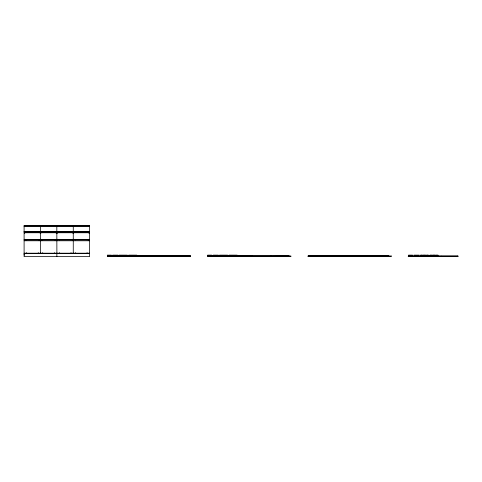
<?xml version="1.0" encoding="UTF-8"?>
<svg xmlns="http://www.w3.org/2000/svg" width="482" height="482" viewBox="0 0 482 482"><rect width="100%" height="100%" fill="white"/><g stroke="black" fill="none" stroke-linecap="round" stroke-linejoin="round"><path stroke-width="0.72" d="M24.1 226.07L89.61 226.07M24.136 226.172L89.574 226.172M24.136 231.667L89.574 231.667M24.136 231.836L89.574 231.836M24.136 231.908L89.574 231.908M24.136 232.758L89.574 232.758M24.136 239.687L89.574 239.687M24.136 239.928L89.574 239.855M24.136 240.777L89.574 240.777M24.1 253.201L89.61 253.201M24.1 253.604L89.61 253.604M24.1 254.321L24.305 255.213M111.372 255.129L107.353 255.129L107.353 256.611L190.607 256.611L190.607 255.996L107.353 255.996M112.698 255.129L118.066 255.129M119.229 255.129L127.284 255.129M128.748 255.129L136.804 255.129M211.682 255.129L207.664 255.129L207.664 256.611L290.917 256.611L290.917 255.996L207.664 255.996M213.207 255.129L218.292 255.129M219.539 255.129L227.6 255.129M229.058 255.129L237.12 255.129L237.12 255.996M413.887 255.129L419.256 255.129M252.327 255.791L270.516 255.791M270.854 255.791L289.043 255.587L289.043 255.996M408.29 256.165L424.6 256.165M424.937 256.165L441.247 256.165M441.59 256.165L457.9 256.165M408.29 256.508L424.6 256.508M424.937 256.508L441.247 256.508M441.59 256.508L457.9 256.508M437.993 255.996L437.993 255.129L429.932 255.129L429.932 255.996M436.951 255.129L436.951 255.996M433.445 255.129L433.445 255.996M430.974 255.129L430.974 255.996M428.474 255.996L428.474 255.129L420.412 255.129L420.412 255.996M427.432 255.129L427.432 255.996M424.961 255.129L424.937 256.611L441.247 256.611L441.247 255.996L408.29 255.996L408.29 256.611L424.6 256.611L424.6 255.996M423.925 255.129L423.925 255.996M421.455 255.129L421.455 255.996M412.556 255.996L412.556 255.129L408.537 255.129L408.537 255.996M388.944 255.996L388.739 255.587L374.713 255.587L374.514 255.996M374.171 255.996L374.171 255.587L341.413 255.587L341.413 255.996M341.075 255.996L341.075 255.587L308.317 255.587L308.317 255.996M308.685 255.587L308.667 255.93M308.522 255.587L308.522 255.996M271.059 255.791L270.854 255.996M270.516 255.996L270.312 255.791M252.532 255.791L252.327 255.996M251.99 255.996L251.99 255.587L237.554 255.587L237.554 255.996M237.21 255.996L237.21 255.587L222.78 255.587L222.78 255.996M222.437 255.996L222.437 255.587L208.007 255.587L208.007 255.996M190.263 255.996L190.263 255.382L147.341 255.382L147.341 255.996M187.058 255.382L187.058 255.996M184.088 255.382L184.088 255.996M167.266 255.382L167.266 255.996M167.127 255.382L167.127 255.996M164.163 255.382L164.163 255.996M157.512 255.382L157.512 255.996M147.203 255.996L147.203 255.382L127.417 255.382L127.417 255.996M144.239 255.382L144.239 255.996M127.278 255.996L127.278 255.382L107.486 255.382L107.486 255.996M124.308 255.382L124.308 255.996M111.444 255.382L111.444 255.996M110.764 255.382L110.764 255.996M110.426 255.382L110.426 255.996M109.739 255.382L109.739 255.996M109.402 255.382L109.402 255.996M108.715 255.382L108.715 255.996M108.378 255.382L108.378 255.996M107.691 255.382L107.691 255.996M88.995 231.872L88.995 233.342M88.995 239.223L88.995 240.693M88.995 253.201L88.995 253.604M87.085 239.313L87.085 239.855M87.085 252.652L87.085 253.201M75.451 239.313L75.451 239.855M75.451 252.652L75.451 253.201M73.541 231.872L73.541 233.342M73.541 239.223L73.541 240.693M73.541 253.201L73.541 253.604M73.264 226.172L73.264 253.201M72.927 231.872L72.927 233.342M72.927 239.223L72.927 240.693M72.927 253.201L72.927 253.604M71.017 239.313L71.017 239.855M71.017 252.652L71.017 253.201M59.382 239.313L59.382 239.855M59.382 252.652L59.382 253.201M57.466 231.872L57.466 233.342M57.466 239.223L57.466 240.693M57.466 253.201L57.466 253.604M56.822 226.172L56.888 253.201M56.858 253.604L56.858 256.611M56.243 231.872L56.243 233.342M56.243 239.223L56.243 240.693M56.243 253.201L56.243 253.604M54.327 239.313L54.327 239.855M54.327 252.652L54.327 253.201M42.693 239.313L42.693 239.855M42.693 252.652L42.693 253.201M40.783 231.872L40.783 233.342M40.783 239.223L40.783 240.693M40.783 253.201L40.783 253.604M40.512 226.172L40.446 253.201M40.169 231.872L40.169 233.342M40.169 239.223L40.169 240.693M40.169 253.201L40.169 253.604M38.259 239.313L38.259 239.855M38.259 252.652L38.259 253.201M26.624 239.313L26.624 239.855M26.624 252.652L26.624 253.201M24.715 231.872L24.715 233.342M24.715 239.223L24.715 240.693M24.715 253.201L24.715 253.604M89.61 225.389L24.1 225.389L24.1 256.611L89.61 256.611L89.61 225.389M391.227 255.996L307.98 255.996L307.98 256.611L391.227 256.611L391.227 255.996M457.9 255.996L441.59 255.996L441.59 256.611L457.9 256.611L457.9 255.996M434.481 255.996L434.481 255.129L434.463 255.996"/></g></svg>
